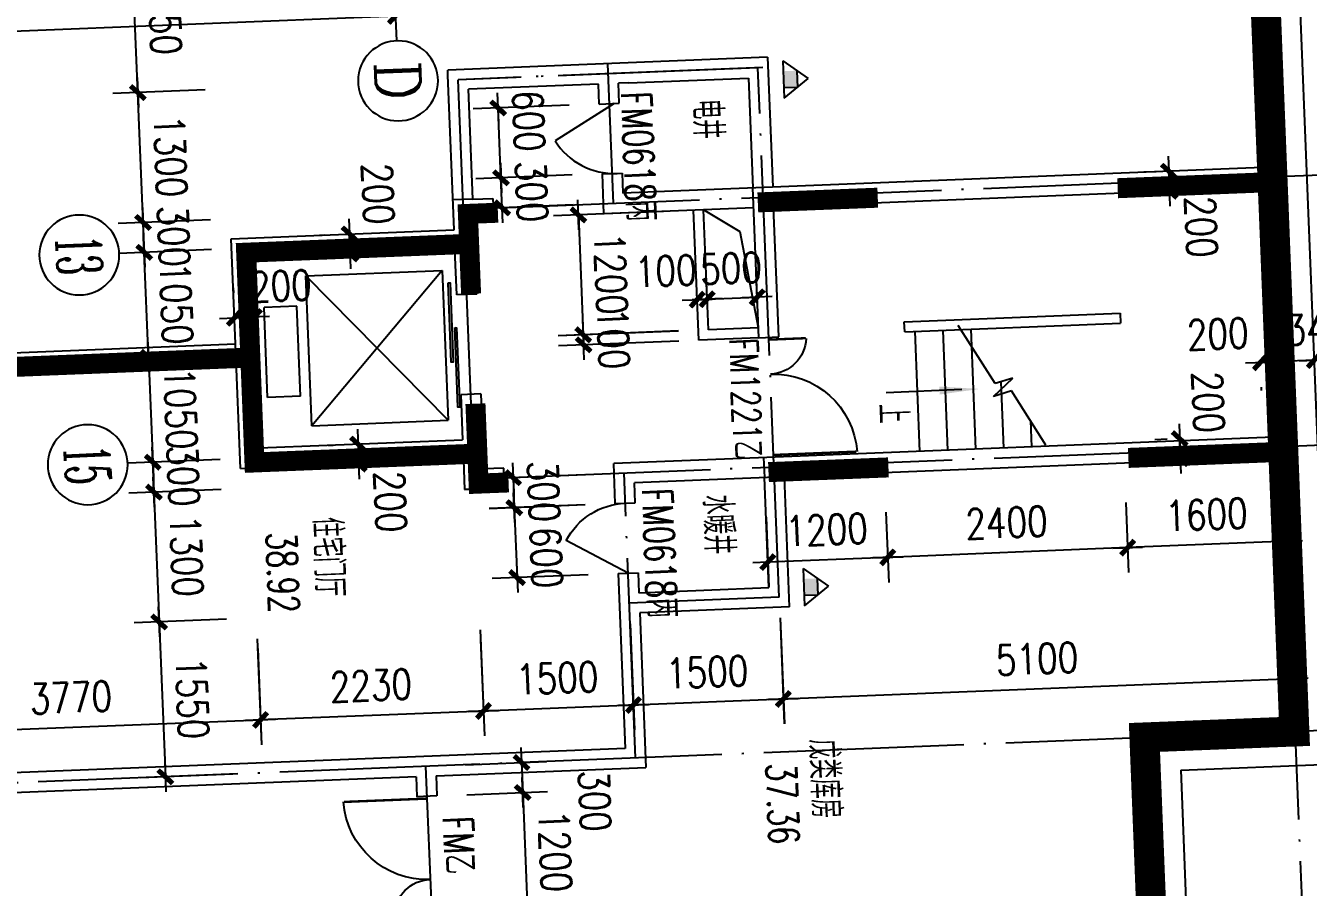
# Model space of a CAD drawing. Extents: x 634182 to 802382, y -1101880 to -864080.
# Drawn here: x 777434 to 790255, y -932589 to -923969 of the extents above; entities that cross this region are included whole.
import ezdxf
from ezdxf.enums import TextEntityAlignment as Align

# ---------------------------------------------------------------- set-up
doc = ezdxf.new("R2010")
doc.units = 0
doc.header["$LTSCALE"] = 1000
doc.header["$MEASUREMENT"] = 0
doc.linetypes.add('DOTE', pattern=[2.42, 2, -0.2, 0.02, -0.2])
doc.layers.get('0').update_dxf_attribs({"linetype": 'CONTINUOUS'})
doc.layers.get('DEFPOINTS').update_dxf_attribs({"linetype": 'CONTINUOUS'})
for name, color, linetype in [('AXIS', 3, 'CONTINUOUS'), ('AXIS_TEXT', 7, 'CONTINUOUS'), ('DIM', 3, 'CONTINUOUS'), ('DOTE', 1, 'DOTE'), ('PUB_DIM', 3, 'CONTINUOUS'), ('PUB_TEXT', 7, 'CONTINUOUS'), ('STAIR', 2, 'CONTINUOUS'), ('WALL', 191, 'CONTINUOUS'), ('WINDOW', 2, 'CONTINUOUS'), ('WINDOW_TEXT', 6, 'CONTINUOUS'), ('剪力墙', 131, 'CONTINUOUS')]:
    doc.layers.add(name, color=color, linetype=linetype)
doc.styles.add('COMPLEX', font='COMPLEX')
doc.styles.add('DIM_FONT', font='simplex.shx', dxfattribs={"width": 0.8})
doc.styles.add('SIMPLEX', font='SIMPLEX.SHX')
doc.styles.add('Z', font='romans', dxfattribs={"width": 0.8, "bigfont": 'z'})
doc.dimstyles.new('DIMN', dxfattribs={"dimtxt": 300, "dimasz": 1, "dimexe": 250, "dimexo": 300, "dimgap": 150, "dimtad": 1, "dimdec": 0, "dimzin": 0, "dimdsep": 46, "dimtxsty": 'DIM_FONT', "dimblk": '_DIMX', "dimblk1": '_DIMX', "dimblk2": '_DIMX', "dimcen": 2.5, "dimclrt": 7, "dimadec": 0, "dimazin": 0, "dimtfac": 1, "dimtdec": 0, "dimtix": 1, "dimtmove": 2, "dimatfit": 3, "dimldrblk": '_DIMX', "dimfxl": 0, "dimtolj": 1, "dimtzin": 0, "dimarcsym": 0})

# ---------------------------------------------------------------- blocks, each defined once
blk = doc.blocks.new('M_A17ORW')
at = {"const_width": 0.02}
for points in [[(-0.481, -0.001), (-0.481, -0.308)], [(0.481, 0.001), (0.481, -0.691)]]:
    blk.add_lwpolyline(points, dxfattribs=at)
for centre, radius, start, end in [((-0.501, -0.003), 0.307, 274.2492, 0.2101), ((0.505, 0.002), 0.699, 180.2762, 268.0603)]:
    blk.add_arc(centre, radius, start, end)
blk = doc.blocks.new('_DBLK')
blk.add_line((-0.5, 0), (0, -0.866))
blk.add_arc((-0.5, 0), 1, 300, 0)
at = {"layer": 'WINDOW_TEXT', "style": 'SIMPLEX', "flags": 9}
blk.add_attdef('A', text='', height=1, dxfattribs=at).set_placement((0, 1.5), align=Align.MIDDLE)
blk = doc.blocks.new('M_A14NPV')
for points in [[(0.18, 0.178), (0.177, 0.16), (-0.617, 0.16), (-0.617, 0.181)], [(0.632, 0.226), (0.629, 0.208), (-0.164, 0.208), (-0.164, 0.229)]]:
    blk.add_lwpolyline(points, close=True)
blk = doc.blocks.new('_ARROW')
blk.add_solid([(0, 0), (-1, 0.1), (-1, -0.1)])
blk = doc.blocks.new('_DIMX')
blk.add_line((-150, 0), (150, 0))
at = {"const_width": 50}
blk.add_lwpolyline([(-70, -70), (70, 70)], dxfattribs=at)
blk = doc.blocks.new('*D217')
at = {"color": 0, "linetype": 'ByBlock'}
for p, q in [((779335, -927260), (778412, -927297)), ((778661, -927286), (778661, -927285)), ((778661, -927287), (778704, -928336)), ((779377, -928309), (778454, -928346)), ((778704, -928337), (778704, -928338))]:
    blk.add_line(p, q, dxfattribs=at)
at = {"layer": 'DEFPOINTS', "color": 0, "linetype": 'ByBlock'}
for p in [(779634, -927248), (778704, -928336), (779676, -928297)]:
    blk.add_point(p, dxfattribs=at)
at = {"color": 0, "linetype": 'ByBlock'}
for p, rotation in [((778661, -927287), 272.3000000000001), ((778704, -928336), 92.3000000000001)]:
    blk.add_blockref('_DIMX', p, dxfattribs=dict(at, rotation=rotation))
at = {"color": 7, "linetype": 'ByBlock', "insert": (778982, -927799), "char_height": 300, "attachment_point": 5, "rotation": 272.3, "style": 'DIM_FONT'}
blk.add_mtext('\\A1;1050', dxfattribs=at)
blk = doc.blocks.new('*D219')
at = {"color": 0, "linetype": 'ByBlock'}
for p, q in [((779377, -928309), (778454, -928346)), ((778704, -928335), (778704, -928334)), ((778704, -928336), (778716, -928636)), ((779389, -928609), (778466, -928646)), ((778716, -928637), (778716, -928638))]:
    blk.add_line(p, q, dxfattribs=at)
at = {"layer": 'DEFPOINTS', "color": 0, "linetype": 'ByBlock'}
for p in [(779676, -928297), (778716, -928636), (779688, -928596)]:
    blk.add_point(p, dxfattribs=at)
at = {"color": 0, "linetype": 'ByBlock'}
for p, rotation in [((778704, -928336), 272.3000000000001), ((778716, -928636), 92.3000000000001)]:
    blk.add_blockref('_DIMX', p, dxfattribs=dict(at, rotation=rotation))
at = {"color": 7, "linetype": 'ByBlock', "insert": (779009, -928474), "char_height": 300, "attachment_point": 5, "rotation": 272.3, "style": 'DIM_FONT'}
blk.add_mtext('\\A1;300', dxfattribs=at)
blk = doc.blocks.new('*D220')
at = {"color": 0, "linetype": 'ByBlock'}
for p, q in [((779292, -926210), (778370, -926248)), ((778619, -926236), (778619, -926235)), ((778661, -927287), (778619, -926237)), ((779335, -927260), (778412, -927297)), ((778662, -927288), (778662, -927289))]:
    blk.add_line(p, q, dxfattribs=at)
at = {"layer": 'DEFPOINTS', "color": 0, "linetype": 'ByBlock'}
for p in [(779592, -926198), (778619, -926237), (779634, -927248)]:
    blk.add_point(p, dxfattribs=at)
at = {"color": 0, "linetype": 'ByBlock'}
for p, rotation in [((778619, -926237), 272.3000000000001), ((778661, -927287), 92.3000000000001)]:
    blk.add_blockref('_DIMX', p, dxfattribs=dict(at, rotation=rotation))
at = {"color": 7, "linetype": 'ByBlock', "insert": (778940, -926750), "char_height": 300, "attachment_point": 5, "rotation": 272.3, "style": 'DIM_FONT'}
blk.add_mtext('\\A1;1050', dxfattribs=at)
blk = doc.blocks.new('*D221')
at = {"color": 0, "linetype": 'ByBlock'}
for p, q in [((779280, -925911), (778358, -925948)), ((778607, -925937), (778607, -925936)), ((778619, -926237), (778607, -925938)), ((779292, -926210), (778370, -926248)), ((778619, -926238), (778619, -926239))]:
    blk.add_line(p, q, dxfattribs=at)
at = {"layer": 'DEFPOINTS', "color": 0, "linetype": 'ByBlock'}
for p in [(778607, -925938), (779580, -925899), (779592, -926198)]:
    blk.add_point(p, dxfattribs=at)
at = {"color": 0, "linetype": 'ByBlock'}
for p, rotation in [((778607, -925938), 272.3000000000001), ((778619, -926237), 92.3000000000001)]:
    blk.add_blockref('_DIMX', p, dxfattribs=dict(at, rotation=rotation))
at = {"color": 7, "linetype": 'ByBlock', "insert": (778913, -926076), "char_height": 300, "attachment_point": 5, "rotation": 272.3, "style": 'DIM_FONT'}
blk.add_mtext('\\A1;300', dxfattribs=at)
blk = doc.blocks.new('*D222')
at = {"color": 0, "linetype": 'ByBlock'}
for p, q in [((779228, -924612), (778305, -924649)), ((778607, -925937), (778555, -924640)), ((779280, -925911), (778358, -925948))]:
    blk.add_line(p, q, dxfattribs=at)
at = {"layer": 'DEFPOINTS', "color": 0, "linetype": 'ByBlock'}
for p in [(778555, -924639), (779528, -924600), (779580, -925899)]:
    blk.add_point(p, dxfattribs=at)
at = {"color": 0, "linetype": 'ByBlock'}
for p, rotation in [((778555, -924639), 92.3000000000001), ((778607, -925938), 272.3000000000001)]:
    blk.add_blockref('_DIMX', p, dxfattribs=dict(at, rotation=rotation))
at = {"color": 7, "linetype": 'ByBlock', "insert": (778881, -925276), "char_height": 300, "attachment_point": 5, "rotation": 272.3, "style": 'DIM_FONT'}
blk.add_mtext('\\A1;1300', dxfattribs=at)
blk = doc.blocks.new('*D223')
at = {"color": 0, "linetype": 'ByBlock'}
for p, q in [((779166, -923063), (778243, -923100)), ((778555, -924638), (778493, -923091)), ((779228, -924612), (778305, -924649))]:
    blk.add_line(p, q, dxfattribs=at)
at = {"layer": 'DEFPOINTS', "color": 0, "linetype": 'ByBlock'}
for p in [(778493, -923090), (779466, -923051), (779528, -924600)]:
    blk.add_point(p, dxfattribs=at)
at = {"color": 0, "linetype": 'ByBlock'}
for p, rotation in [((778493, -923090), 92.3000000000001), ((778555, -924639), 272.3000000000001)]:
    blk.add_blockref('_DIMX', p, dxfattribs=dict(at, rotation=rotation))
at = {"color": 7, "linetype": 'ByBlock', "insert": (778824, -923852), "char_height": 300, "attachment_point": 5, "rotation": 272.3, "style": 'DIM_FONT'}
blk.add_mtext('\\A1;1550', dxfattribs=at)
blk = doc.blocks.new('*D226')
at = {"color": 0, "linetype": 'ByBlock'}
for p, q in [((784975, -929893), (785017, -930954)), ((783480, -930053), (783519, -931015)), ((785006, -930705), (783510, -930765))]:
    blk.add_line(p, q, dxfattribs=at)
at = {"layer": 'DEFPOINTS', "color": 0, "linetype": 'ByBlock'}
for p in [(784963, -929593), (783468, -929753), (783509, -930765)]:
    blk.add_point(p, dxfattribs=at)
at = {"color": 0, "linetype": 'ByBlock'}
for p, rotation in [((783509, -930765), 182.3), ((785007, -930705), 2.30000000000004)]:
    blk.add_blockref('_DIMX', p, dxfattribs=dict(at, rotation=rotation))
at = {"color": 7, "linetype": 'ByBlock', "insert": (784246, -930435), "char_height": 300, "attachment_point": 5, "rotation": 2.3, "style": 'DIM_FONT'}
blk.add_mtext('\\A1;1500', dxfattribs=at)
blk = doc.blocks.new('*D227')
at = {"color": 0, "linetype": 'ByBlock'}
for p, q in [((783476, -929953), (783519, -931015)), ((781981, -930113), (782020, -931075)), ((783508, -930765), (782011, -930825))]:
    blk.add_line(p, q, dxfattribs=at)
at = {"layer": 'DEFPOINTS', "color": 0, "linetype": 'ByBlock'}
for p in [(783464, -929653), (781969, -929814), (782010, -930825)]:
    blk.add_point(p, dxfattribs=at)
at = {"color": 0, "linetype": 'ByBlock'}
for p, rotation in [((783509, -930765), 2.30000000000004), ((782010, -930825), 182.3)]:
    blk.add_blockref('_DIMX', p, dxfattribs=dict(at, rotation=rotation))
at = {"color": 7, "linetype": 'ByBlock', "insert": (782747, -930495), "char_height": 300, "attachment_point": 5, "rotation": 2.3, "style": 'DIM_FONT'}
blk.add_mtext('\\A1;1500', dxfattribs=at)
blk = doc.blocks.new('*D228')
at = {"color": 0, "linetype": 'ByBlock'}
for p, q in [((781977, -930013), (782020, -931075)), ((779753, -930199), (779792, -931164)), ((782009, -930825), (779783, -930914))]:
    blk.add_line(p, q, dxfattribs=at)
at = {"layer": 'DEFPOINTS', "color": 0, "linetype": 'ByBlock'}
for p in [(781965, -929714), (779741, -929899), (779782, -930914)]:
    blk.add_point(p, dxfattribs=at)
at = {"color": 0, "linetype": 'ByBlock'}
for p, rotation in [((779782, -930914), 182.3), ((782010, -930825), 2.30000000000004)]:
    blk.add_blockref('_DIMX', p, dxfattribs=dict(at, rotation=rotation))
at = {"color": 7, "linetype": 'ByBlock', "insert": (780884, -930570), "char_height": 300, "attachment_point": 5, "rotation": 2.3, "style": 'DIM_FONT'}
blk.add_mtext('\\A1;2230', dxfattribs=at)
blk = doc.blocks.new('*D230')
at = {"color": 0, "linetype": 'ByBlock'}
for p, q in [((779749, -930103), (779792, -931164)), ((776024, -931296), (776005, -930816)), ((779781, -930915), (776016, -931066))]:
    blk.add_line(p, q, dxfattribs=at)
at = {"layer": 'DEFPOINTS', "color": 0, "linetype": 'ByBlock'}
for p in [(779737, -929803), (776015, -931066), (776036, -931595)]:
    blk.add_point(p, dxfattribs=at)
at = {"color": 0, "linetype": 'ByBlock'}
for p, rotation in [((779782, -930914), 2.30000000000004), ((776015, -931066), 182.3)]:
    blk.add_blockref('_DIMX', p, dxfattribs=dict(at, rotation=rotation))
at = {"color": 7, "linetype": 'ByBlock', "insert": (777886, -930690), "char_height": 300, "attachment_point": 5, "rotation": 2.3, "style": 'DIM_FONT'}
blk.add_mtext('\\A1;3770', dxfattribs=at)
blk = doc.blocks.new('_AXISO')
blk.add_circle((0, 0), 0.5)
at = {"layer": 'AXIS_TEXT', "style": 'COMPLEX', "width": 1.041667}
blk.add_attdef('A', text='', height=0.56, dxfattribs=at).set_placement((-0.25, -0.28), (0.25, -0.28), align=Align.FIT)
blk = doc.blocks.new('*D314')
at = {"color": 0, "linetype": 'ByBlock'}
for p, q in [((782895, -925463), (781935, -925502)), ((782185, -925491), (782185, -925490)), ((782197, -925792), (782185, -925492)), ((782907, -925763), (781947, -925802)), ((782197, -925793), (782197, -925794))]:
    blk.add_line(p, q, dxfattribs=at)
at = {"layer": 'DEFPOINTS', "color": 0, "linetype": 'ByBlock'}
for p in [(782185, -925492), (783195, -925451), (783207, -925751)]:
    blk.add_point(p, dxfattribs=at)
at = {"color": 0, "linetype": 'ByBlock'}
for p, rotation in [((782185, -925492), 272.3000000000001), ((782197, -925792), 92.3000000000001)]:
    blk.add_blockref('_DIMX', p, dxfattribs=dict(at, rotation=rotation))
at = {"color": 7, "linetype": 'ByBlock', "insert": (782491, -925630), "char_height": 300, "attachment_point": 5, "rotation": 272.3, "style": 'DIM_FONT'}
blk.add_mtext('\\A1;300', dxfattribs=at)
blk = doc.blocks.new('*D315')
at = {"color": 0, "linetype": 'ByBlock'}
for p, q in [((782867, -924764), (781907, -924803)), ((782185, -925491), (782157, -924794)), ((782895, -925463), (781935, -925502))]:
    blk.add_line(p, q, dxfattribs=at)
at = {"layer": 'DEFPOINTS', "color": 0, "linetype": 'ByBlock'}
for p in [(782157, -924793), (783167, -924752), (783195, -925451)]:
    blk.add_point(p, dxfattribs=at)
at = {"color": 0, "linetype": 'ByBlock'}
for p, rotation in [((782157, -924793), 92.3000000000001), ((782185, -925492), 272.3000000000001)]:
    blk.add_blockref('_DIMX', p, dxfattribs=dict(at, rotation=rotation))
at = {"color": 7, "linetype": 'ByBlock', "insert": (782462, -924922), "char_height": 300, "attachment_point": 5, "rotation": 272.3, "style": 'DIM_FONT'}
blk.add_mtext('\\A1;600', dxfattribs=at)
blk = doc.blocks.new('*D316')
at = {"color": 0, "linetype": 'ByBlock'}
for p, q in [((783016, -928463), (782056, -928501)), ((782305, -928490), (782305, -928489)), ((782306, -928491), (782318, -928791)), ((783028, -928763), (782068, -928801)), ((782318, -928792), (782318, -928793))]:
    blk.add_line(p, q, dxfattribs=at)
at = {"layer": 'DEFPOINTS', "color": 0, "linetype": 'ByBlock'}
for p in [(783316, -928451), (783328, -928751), (782318, -928791)]:
    blk.add_point(p, dxfattribs=at)
at = {"color": 0, "linetype": 'ByBlock'}
for p, rotation in [((782306, -928491), 272.3000000000001), ((782318, -928791), 92.3000000000001)]:
    blk.add_blockref('_DIMX', p, dxfattribs=dict(at, rotation=rotation))
at = {"color": 7, "linetype": 'ByBlock', "insert": (782611, -928629), "char_height": 300, "attachment_point": 5, "rotation": 272.3, "style": 'DIM_FONT'}
blk.add_mtext('\\A1;300', dxfattribs=at)
blk = doc.blocks.new('*D318')
at = {"color": 0, "linetype": 'ByBlock'}
for p, q in [((784247, -926712), (784236, -926456)), ((784750, -926792), (784736, -926436)), ((784245, -926706), (784244, -926706)), ((784246, -926706), (784746, -926686)), ((784747, -926686), (784748, -926686))]:
    blk.add_line(p, q, dxfattribs=at)
at = {"layer": 'DEFPOINTS', "color": 0, "linetype": 'ByBlock'}
for p in [(784746, -926686), (784259, -927012), (784762, -927092)]:
    blk.add_point(p, dxfattribs=at)
at = {"color": 0, "linetype": 'ByBlock'}
for p, rotation in [((784746, -926686), 182.3), ((784246, -926706), 2.30000000000004)]:
    blk.add_blockref('_DIMX', p, dxfattribs=dict(at, rotation=rotation))
at = {"color": 7, "linetype": 'ByBlock', "insert": (784484, -926396), "char_height": 300, "attachment_point": 5, "rotation": 2.3, "style": 'DIM_FONT'}
blk.add_mtext('\\A1;500', dxfattribs=at)
blk = doc.blocks.new('*D319')
at = {"color": 0, "linetype": 'ByBlock'}
for p, q in [((784147, -926716), (784136, -926460)), ((784247, -926712), (784236, -926456)), ((784145, -926710), (784144, -926710)), ((784246, -926706), (784146, -926710)), ((784246, -926706), (784146, -926710)), ((784247, -926706), (784248, -926706))]:
    blk.add_line(p, q, dxfattribs=at)
at = {"layer": 'DEFPOINTS', "color": 0, "linetype": 'ByBlock'}
for p in [(784146, -926710), (784159, -927016), (784259, -927012)]:
    blk.add_point(p, dxfattribs=at)
at = {"color": 0, "linetype": 'ByBlock'}
for p, rotation in [((784146, -926710), 2.30000000000001), ((784246, -926706), 182.3)]:
    blk.add_blockref('_DIMX', p, dxfattribs=dict(at, rotation=rotation))
at = {"color": 7, "linetype": 'ByBlock', "insert": (783831, -926423), "char_height": 300, "attachment_point": 5, "rotation": 2.3, "style": 'DIM_FONT'}
blk.add_mtext('\\A1;100', dxfattribs=at)
blk = doc.blocks.new('*D321')
at = {"color": 0, "linetype": 'ByBlock'}
for p, q in [((783959, -927024), (782757, -927072)), ((783007, -927061), (783007, -927060)), ((783007, -927062), (783011, -927162)), ((783963, -927124), (782761, -927172)), ((783011, -927163), (783011, -927164))]:
    blk.add_line(p, q, dxfattribs=at)
at = {"layer": 'DEFPOINTS', "color": 0, "linetype": 'ByBlock'}
for p in [(784259, -927012), (784263, -927112), (783011, -927162)]:
    blk.add_point(p, dxfattribs=at)
at = {"color": 0, "linetype": 'ByBlock'}
for p, rotation in [((783007, -927062), 272.3000000000001), ((783011, -927162), 92.3000000000001)]:
    blk.add_blockref('_DIMX', p, dxfattribs=dict(at, rotation=rotation))
at = {"color": 7, "linetype": 'ByBlock', "insert": (783308, -927100), "char_height": 300, "attachment_point": 5, "rotation": 272.3, "style": 'DIM_FONT'}
blk.add_mtext('\\A1;100', dxfattribs=at)
blk = doc.blocks.new('*D370')
at = {"color": 0, "linetype": 'ByBlock'}
for p, q in [((788431, -928740), (788459, -929441)), ((790030, -928676), (790058, -929377)), ((790047, -929127), (788450, -929191))]:
    blk.add_line(p, q, dxfattribs=at)
at = {"layer": 'DEFPOINTS', "color": 0, "linetype": 'ByBlock'}
for p in [(790018, -928376), (788419, -928440), (788449, -929191)]:
    blk.add_point(p, dxfattribs=at)
at = {"color": 0, "linetype": 'ByBlock'}
for p, rotation in [((790048, -929127), 2.29999999999996), ((788449, -929191), 182.3)]:
    blk.add_blockref('_DIMX', p, dxfattribs=dict(at, rotation=rotation))
at = {"color": 7, "linetype": 'ByBlock', "insert": (789237, -928860), "char_height": 300, "attachment_point": 5, "rotation": 2.3, "style": 'DIM_FONT'}
blk.add_mtext('\\A1;1600', dxfattribs=at)
blk = doc.blocks.new('*D371')
at = {"color": 0, "linetype": 'ByBlock'}
for p, q in [((788431, -928740), (788459, -929441)), ((786033, -928836), (786061, -929538)), ((788448, -929191), (786052, -929288))]:
    blk.add_line(p, q, dxfattribs=at)
at = {"layer": 'DEFPOINTS', "color": 0, "linetype": 'ByBlock'}
for p in [(788419, -928440), (786021, -928537), (786051, -929288)]:
    blk.add_point(p, dxfattribs=at)
at = {"color": 0, "linetype": 'ByBlock'}
for p, rotation in [((788449, -929191), 2.29999999999996), ((786051, -929288), 182.3)]:
    blk.add_blockref('_DIMX', p, dxfattribs=dict(at, rotation=rotation))
at = {"color": 7, "linetype": 'ByBlock', "insert": (787238, -928940), "char_height": 300, "attachment_point": 5, "rotation": 2.3, "style": 'DIM_FONT'}
blk.add_mtext('\\A1;2400', dxfattribs=at)
blk = doc.blocks.new('*D372')
at = {"color": 0, "linetype": 'ByBlock'}
for p, q in [((784834, -928885), (784862, -929586)), ((786033, -928836), (786061, -929538)), ((786050, -929288), (784853, -929336))]:
    blk.add_line(p, q, dxfattribs=at)
at = {"layer": 'DEFPOINTS', "color": 0, "linetype": 'ByBlock'}
for p in [(784822, -928585), (786021, -928537), (784852, -929336)]:
    blk.add_point(p, dxfattribs=at)
at = {"color": 0, "linetype": 'ByBlock'}
for p, rotation in [((784852, -929336), 182.3), ((786051, -929288), 2.29999999999996)]:
    blk.add_blockref('_DIMX', p, dxfattribs=dict(at, rotation=rotation))
at = {"color": 7, "linetype": 'ByBlock', "insert": (785440, -929012), "char_height": 300, "attachment_point": 5, "rotation": 2.3, "style": 'DIM_FONT'}
blk.add_mtext('\\A1;1200', dxfattribs=at)
blk = doc.blocks.new('*D379')
at = {"color": 0, "linetype": 'ByBlock'}
for p, q in [((789775, -927337), (789774, -927337)), ((789976, -927329), (789776, -927337)), ((789976, -927329), (789776, -927337)), ((789977, -927329), (789978, -927329)), ((789787, -927619), (789786, -927587)), ((789987, -927611), (789986, -927579))]:
    blk.add_line(p, q, dxfattribs=at)
at = {"layer": 'DEFPOINTS', "color": 0, "linetype": 'ByBlock'}
for p in [(789775, -927319), (789776, -927337), (789975, -927311)]:
    blk.add_point(p, dxfattribs=at)
at = {"color": 0, "linetype": 'ByBlock'}
for p, rotation in [((789776, -927337), 2.30000000000001), ((789976, -927329), 182.3)]:
    blk.add_blockref('_DIMX', p, dxfattribs=dict(at, rotation=rotation))
at = {"color": 7, "linetype": 'ByBlock', "insert": (789349, -927054), "char_height": 300, "attachment_point": 5, "rotation": 2.3, "style": 'DIM_FONT'}
blk.add_mtext('\\A1;200', dxfattribs=at)
blk = doc.blocks.new('*D380')
at = {"color": 0, "linetype": 'ByBlock'}
for p, q in [((790314, -927315), (789977, -927329)), ((789987, -927611), (789986, -927579)), ((790327, -927597), (790325, -927565))]:
    blk.add_line(p, q, dxfattribs=at)
at = {"layer": 'DEFPOINTS', "color": 0, "linetype": 'ByBlock'}
for p in [(789975, -927311), (789976, -927329), (790315, -927297)]:
    blk.add_point(p, dxfattribs=at)
at = {"color": 0, "linetype": 'ByBlock'}
for p, rotation in [((789976, -927329), 182.3), ((790315, -927315), 2.30000000000004)]:
    blk.add_blockref('_DIMX', p, dxfattribs=dict(at, rotation=rotation))
at = {"color": 7, "linetype": 'ByBlock', "insert": (790335, -927006), "char_height": 300, "attachment_point": 5, "rotation": 2.3, "style": 'DIM_FONT'}
blk.add_mtext('\\A1;340', dxfattribs=at)
blk = doc.blocks.new('*D411')
at = {"color": 0, "linetype": 'ByBlock'}
for p, q in [((780372, -926065), (780422, -926063)), ((780671, -926052), (780671, -926051)), ((780679, -926253), (780671, -926053)), ((780679, -926253), (780671, -926053)), ((780380, -926265), (780430, -926263)), ((780680, -926254), (780680, -926255))]:
    blk.add_line(p, q, dxfattribs=at)
at = {"layer": 'DEFPOINTS', "color": 0, "linetype": 'ByBlock'}
for p in [(780671, -926053), (780671, -926053), (780679, -926253)]:
    blk.add_point(p, dxfattribs=at)
at = {"color": 0, "linetype": 'ByBlock'}
for p, rotation in [((780671, -926053), 272.3000000000001), ((780679, -926253), 92.3000000000001)]:
    blk.add_blockref('_DIMX', p, dxfattribs=dict(at, rotation=rotation))
at = {"color": 7, "linetype": 'ByBlock', "insert": (780956, -925652), "char_height": 300, "attachment_point": 5, "rotation": 272.3, "style": 'DIM_FONT'}
blk.add_mtext('\\A1;200', dxfattribs=at)
blk = doc.blocks.new('*D412')
at = {"color": 0, "linetype": 'ByBlock'}
for p, q in [((780456, -928167), (780506, -928165)), ((780756, -928154), (780756, -928153)), ((780756, -928155), (780764, -928355)), ((780756, -928155), (780764, -928355)), ((780464, -928367), (780514, -928365)), ((780764, -928356), (780764, -928357))]:
    blk.add_line(p, q, dxfattribs=at)
at = {"layer": 'DEFPOINTS', "color": 0, "linetype": 'ByBlock'}
for p in [(780756, -928155), (780764, -928355), (780764, -928355)]:
    blk.add_point(p, dxfattribs=at)
at = {"color": 0, "linetype": 'ByBlock'}
for p, rotation in [((780756, -928155), 272.3000000000001), ((780764, -928355), 92.3000000000001)]:
    blk.add_blockref('_DIMX', p, dxfattribs=dict(at, rotation=rotation))
at = {"color": 7, "linetype": 'ByBlock', "insert": (781079, -928732), "char_height": 300, "attachment_point": 5, "rotation": 272.3, "style": 'DIM_FONT'}
blk.add_mtext('\\A1;200', dxfattribs=at)
blk = doc.blocks.new('*D413')
at = {"color": 0, "linetype": 'ByBlock'}
for p, q in [((779508, -926592), (779510, -926642)), ((779708, -926584), (779710, -926634)), ((779519, -926892), (779518, -926892)), ((779520, -926892), (779720, -926884)), ((779520, -926892), (779720, -926884)), ((779721, -926884), (779722, -926884))]:
    blk.add_line(p, q, dxfattribs=at)
at = {"layer": 'DEFPOINTS', "color": 0, "linetype": 'ByBlock'}
for p in [(779520, -926892), (779720, -926884), (779720, -926884)]:
    blk.add_point(p, dxfattribs=at)
at = {"color": 0, "linetype": 'ByBlock'}
for p, rotation in [((779520, -926892), 2.30000000000004), ((779720, -926884), 182.3)]:
    blk.add_blockref('_DIMX', p, dxfattribs=dict(at, rotation=rotation))
at = {"color": 7, "linetype": 'ByBlock', "insert": (779984, -926573), "char_height": 300, "attachment_point": 5, "rotation": 2.3, "style": 'DIM_FONT'}
blk.add_mtext('\\A1;200', dxfattribs=at)
blk = doc.blocks.new('*D442')
at = {"color": 0, "linetype": 'ByBlock'}
for p, q in [((788735, -925431), (788611, -925436)), ((788861, -925425), (788861, -925424)), ((788869, -925626), (788861, -925426)), ((788869, -925626), (788861, -925426)), ((788743, -925631), (788619, -925636)), ((788869, -925627), (788869, -925628))]:
    blk.add_line(p, q, dxfattribs=at)
at = {"layer": 'DEFPOINTS', "color": 0, "linetype": 'ByBlock'}
for p in [(788861, -925426), (789035, -925419), (789043, -925619)]:
    blk.add_point(p, dxfattribs=at)
at = {"color": 0, "linetype": 'ByBlock'}
for p, rotation in [((788861, -925426), 272.3000000000001), ((788869, -925626), 92.3000000000001)]:
    blk.add_blockref('_DIMX', p, dxfattribs=dict(at, rotation=rotation))
at = {"color": 7, "linetype": 'ByBlock', "insert": (789184, -925983), "char_height": 300, "attachment_point": 5, "rotation": 272.3, "style": 'DIM_FONT'}
blk.add_mtext('\\A1;200', dxfattribs=at)
blk = doc.blocks.new('*D443')
at = {"color": 0, "linetype": 'ByBlock'}
for p, q in [((788843, -928106), (788719, -928111)), ((788969, -928100), (788968, -928099)), ((788977, -928301), (788969, -928101)), ((788977, -928301), (788969, -928101)), ((788851, -928306), (788727, -928311)), ((788977, -928302), (788977, -928303))]:
    blk.add_line(p, q, dxfattribs=at)
at = {"layer": 'DEFPOINTS', "color": 0, "linetype": 'ByBlock'}
for p in [(788969, -928101), (789142, -928094), (789150, -928294)]:
    blk.add_point(p, dxfattribs=at)
at = {"color": 0, "linetype": 'ByBlock'}
for p, rotation in [((788969, -928101), 272.3000000000001), ((788977, -928301), 92.3000000000001)]:
    blk.add_blockref('_DIMX', p, dxfattribs=dict(at, rotation=rotation))
at = {"color": 7, "linetype": 'ByBlock', "insert": (789254, -927737), "char_height": 300, "attachment_point": 5, "rotation": 272.3, "style": 'DIM_FONT'}
blk.add_mtext('\\A1;200', dxfattribs=at)
blk = doc.blocks.new('A$C369A06F2')
at = {"layer": 'PUB_DIM'}
for p, q in [((0, 0), (186, 248)), ((103, 138), (270, 138)), ((373, 0), (186, 248)), ((270, 138), (270, 0)), ((0, 0), (373, 0))]:
    blk.add_line(p, q, dxfattribs=at)
blk.add_solid([(103, 138), (270, 138), (103, 0), (270, 0)], dxfattribs=at)
blk = doc.blocks.new('A$C11027EB3')
at = {"layer": 'WALL'}
blk.add_blockref('A$C369A06F2', (0, 0, 569), dxfattribs=at)
blk = doc.blocks.new('*D1585')
at = {"color": 0, "linetype": 'ByBlock'}
for p, q in [((781831, -931363), (782639, -931330)), ((782390, -931339), (782390, -931338)), ((782390, -931340), (782402, -931640)), ((782390, -931340), (782402, -931640)), ((781843, -931662), (782651, -931630)), ((782402, -931641), (782402, -931642))]:
    blk.add_line(p, q, dxfattribs=at)
at = {"layer": 'DEFPOINTS', "color": 0, "linetype": 'ByBlock'}
for p in [(781531, -931375), (781544, -931674), (782402, -931640)]:
    blk.add_point(p, dxfattribs=at)
at = {"color": 0, "linetype": 'ByBlock'}
for p, rotation in [((782390, -931340), 272.3000000000372), ((782402, -931640), 92.30000000003714)]:
    blk.add_blockref('_DIMX', p, dxfattribs=dict(at, rotation=rotation))
at = {"color": 7, "linetype": 'ByBlock', "insert": (783122, -931725), "char_height": 300, "attachment_point": 5, "rotation": 272.3, "style": 'DIM_FONT'}
blk.add_mtext('\\A1;300', dxfattribs=at)

msp = doc.modelspace()

# ---------------------------------------------------------------- linework, layer by layer
at = {"layer": 'DOTE', "linetype": 'DOTE'}
for p, q in [((790256.981, -934326.95), (789655.004, -919339.049)), ((784803.712, -924387.797), (781756.169, -924510.199)), ((784753.752, -924389.804), (781756.169, -924510.199)), ((783250.947, -924350.082), (783307.132, -925748.954)), ((784966.45, -929685.534), (784753.752, -924389.804)), ((781916.696, -928506.977), (781756.169, -924510.199)), ((793841.379, -925325.855), (781808.34, -925809.152)), ((781820.379, -926108.91), (779592.176, -926198.404)), ((779592.176, -926198.404), (779676.453, -928296.712)), ((779634.314, -927247.558), (774368.56, -927459.054)), ((793949.735, -928023.68), (781916.696, -928506.977)), ((781904.656, -928207.218), (779676.453, -928296.712)), ((783529.862, -931294.449), (783415.487, -928446.779)), ((784966.45, -929685.534), (783467.659, -929745.732)), ((794064.109, -930871.355), (774537.112, -931655.63)), ((788758.189, -934387.149), (788625.755, -931089.817))]:
    msp.add_line(p, q, dxfattribs=at)
at = {"layer": 'DOTE'}
msp.add_line((781431.542, -931378.725), (781563.976, -934676.042), dxfattribs=at)
at = {"layer": 'PUB_DIM'}
msp.add_lwpolyline([(786790.967, -927610.641), (786033.429, -927641.067)], dxfattribs=at)
at = {"layer": 'STAIR'}
for p, q in [((787123.35, -927550.289), (786754.866, -926967.404)), ((787109.165, -927677.563), (787302.215, -927496.369)), ((787302.215, -927496.369), (787123.35, -927550.289)), ((787288.029, -927623.643), (787109.165, -927677.563)), ((787631, -928166.168), (787288.029, -927623.643))]:
    msp.add_line(p, q, dxfattribs=at)
at = {"layer": 'WALL'}
for p, q in [((790477.917, -931355.702), (790113.52, -922282.994)), ((789797.882, -925388.178), (789691.532, -922740.303)), ((784849.658, -924285.871), (781652.236, -924414.293)), ((784849.658, -924285.871), (784901.829, -925584.824)), ((781654.243, -924464.254), (781652.236, -924414.293)), ((781716.447, -926013.004), (781654.243, -924464.254)), ((783458.812, -924541.895), (783358.893, -924545.908)), ((783366.919, -924745.747), (783358.893, -924545.908)), ((783458.812, -924541.895), (784657.846, -924493.736)), ((783458.812, -924541.895), (783458.812, -924541.895)), ((783458.812, -924541.895), (783458.812, -924541.895)), ((783558.732, -924537.881), (783558.732, -924537.881)), ((784657.846, -924493.736), (784701.991, -925592.85)), ((783159.054, -924553.934), (781860.101, -924606.105)), ((781904.246, -925705.219), (781860.101, -924606.105)), ((783167.08, -924753.773), (783159.054, -924553.934)), ((783167.08, -924753.773), (783366.919, -924745.747)), ((789771.816, -924739.201), (789971.655, -924731.175)), ((790031.833, -926229.463), (789971.655, -924731.175)), ((783195.173, -925453.209), (783395.011, -925445.183)), ((783395.011, -925445.183), (783403.038, -925645.022)), ((789797.882, -925388.178), (783403.038, -925645.022)), ((783195.173, -925453.209), (783211.225, -925852.887)), ((781904.246, -925705.219), (781704.407, -925713.246)), ((781904.246, -925705.219), (782104.085, -925697.193)), ((781904.246, -925705.219), (781904.246, -925705.219)), ((782104.085, -925697.193), (782112.111, -925897.032)), ((784762.188, -927091.642), (784701.991, -925592.85)), ((789805.908, -925588.017), (784909.856, -925784.663)), ((789906.238, -928086.003), (789805.908, -925588.017)), ((784710.017, -925792.689), (783211.225, -925852.887)), ((784162.672, -927115.721), (784110.5, -925816.768)), ((784258.578, -927011.788), (784210.42, -925812.755)), ((784962.027, -927083.616), (784909.856, -925784.663)), ((782112.111, -925897.032), (781912.273, -925905.058)), ((781942.371, -926654.454), (781912.273, -925905.058)), ((779488.243, -926102.498), (781716.447, -926013.004)), ((779530.382, -927151.652), (779488.243, -926102.498)), ((779696.109, -926294.31), (781724.473, -926212.843)), ((781742.533, -926662.48), (781724.473, -926212.843)), ((779772.359, -928192.78), (779696.109, -926294.31)), ((789831.994, -926237.489), (790031.833, -926229.463)), ((781942.371, -926654.454), (781742.533, -926662.48)), ((786216.459, -926933.152), (788374.719, -926846.467)), ((788374.719, -926846.467), (788378.732, -926946.386)), ((786220.472, -927033.071), (786216.459, -926933.152)), ((786220.472, -927033.071), (788378.732, -926946.386)), ((784762.188, -927091.642), (784162.672, -927115.721)), ((784758.175, -926991.722), (784258.578, -927011.788)), ((784762.188, -927091.642), (784962.027, -927083.616)), ((775463.661, -927314.99), (779530.382, -927151.652)), ((779580.546, -928400.645), (779530.382, -927151.652)), ((775421.727, -927516.835), (779538.408, -927351.491)), ((789880.152, -927436.523), (790079.991, -927428.496)), ((790079.991, -927428.496), (790140.187, -928927.252)), ((781982.503, -927653.648), (781782.664, -927661.675)), ((781782.664, -927661.675), (781800.724, -928111.312)), ((781982.503, -927653.648), (782012.602, -928403.044)), ((779772.359, -928192.78), (781800.724, -928111.312)), ((789906.238, -928086.003), (784760.387, -928292.682)), ((779580.546, -928400.645), (781808.75, -928311.151)), ((781808.75, -928311.151), (781820.79, -928610.909)), ((782212.441, -928395.018), (782012.602, -928403.044)), ((782220.467, -928594.857), (782212.441, -928395.018)), ((784760.387, -928292.682), (783311.555, -928350.873)), ((783327.607, -928750.551), (783311.555, -928350.873)), ((789914.264, -928285.842), (783519.42, -928542.685)), ((784810.346, -928290.675), (784818.373, -928490.514)), ((789914.264, -928285.842), (790020.613, -930933.709)), ((784862.518, -929589.628), (784818.373, -928490.514)), ((785070.383, -929781.44), (785018.212, -928482.488)), ((781820.79, -928610.909), (782220.467, -928594.857)), ((782020.628, -928602.883), (781820.79, -928610.909)), ((783527.446, -928742.524), (783519.42, -928542.685)), ((783327.607, -928750.551), (783527.446, -928742.524)), ((789940.348, -928935.279), (790140.187, -928927.252)), ((783355.7, -929449.987), (783555.539, -929441.96)), ((783355.7, -929449.987), (783425.929, -931198.534)), ((783555.539, -929441.96), (783563.565, -929641.799)), ((783563.565, -929641.799), (784862.518, -929589.628)), ((785070.383, -929781.44), (783571.591, -929841.638)), ((783571.591, -929841.638), (783633.794, -931390.347)), ((790000.549, -930434.153), (790200.388, -930426.127)), ((790200.388, -930426.127), (790228.479, -931125.527)), ((790020.613, -930933.709), (788521.822, -930993.907)), ((788521.822, -930993.907), (788654.257, -934291.243)), ((783425.929, -931198.534), (776131.798, -931491.497)), ((790228.479, -931125.527), (788729.687, -931185.723)), ((788729.687, -931185.723), (788755.773, -931835.191)), ((781535.474, -931474.624), (783633.794, -931390.347)), ((781535.474, -931474.624), (781543.501, -931674.463)), ((788979.126, -931415.898), (790477.917, -931355.702)), ((788979.126, -931415.898), (789101.927, -934473.381)), ((781335.636, -931482.65), (776139.825, -931691.336)), ((781335.636, -931482.65), (781343.662, -931682.489)), ((788755.773, -931835.191), (788555.934, -931843.217))]:
    msp.add_line(p, q, dxfattribs=at)
at = {"layer": 'WALL', "ltscale": 1500}
msp.add_line((781543.501, -931674.463), (781343.662, -931682.489), dxfattribs=at)
at = {"layer": 'WINDOW'}
for p, q in [((784574.827, -926032.93), (784209.744, -925812.782)), ((784758.175, -926991.722), (784574.827, -926032.93)), ((780233.708, -926472.879), (781597.189, -926418.116)), ((780293.906, -927971.671), (780233.708, -926472.879)), ((780233.708, -926472.879), (781657.386, -927916.908)), ((781597.189, -926418.116), (780293.906, -927971.671)), ((781597.189, -926418.116), (781657.386, -927916.908)), ((780145.828, -926776.651), (779816.094, -926789.894)), ((779852.213, -927689.169), (779816.094, -926789.894)), ((780181.947, -927675.926), (780145.828, -926776.651)), ((786320.392, -927029.058), (786368.55, -928228.091)), ((786600.166, -927017.821), (786648.325, -928216.854)), ((786879.941, -927006.584), (786928.099, -928205.617)), ((787181.302, -927532.819), (787207.873, -928194.381)), ((780181.947, -927675.926), (779852.213, -927689.169)), ((780293.906, -927971.671), (781657.386, -927916.908)), ((787477.194, -927922.872), (787487.648, -928183.144))]:
    msp.add_line(p, q, dxfattribs=at)
at = {"layer": '剪力墙'}
for points, const_width in [([(781115.741, -905916.106), (780999.131, -902968.412), (788992.873, -902652.182), (789522.558, -916041.712), (788023.74, -916101.093), (788288.579, -922795.765), (789787.407, -922736.472), (790115.496, -931029.988), (788616.677, -931089.361), (789059.397, -942280.57), (790558.212, -942221.233), (790874.442, -950214.979), (789375.615, -950274.273), (789778.449, -960367.095)], 300), ([(789748.208, -925540.288), (788349.299, -925595.553)], 200), ([(785951.175, -925690.423), (784752.112, -925737.857)], 200), ([(782154.15, -925840.632), (781854.387, -925852.565), (781886.008, -926651.865)], 200), ([(781849.332, -928254.567), (779720.999, -928338.838), (779637.989, -926240.48), (781766.319, -926156.283)], 200), ([(779579.564, -927293.537), (774413.613, -927497.978)], 200), ([(782260.881, -928538.596), (781961.115, -928550.455), (781929.484, -927751.006)], 200), ([(789854.935, -928238.178), (788456.026, -928293.443)], 200), ([(786057.905, -928388.387), (784858.84, -928435.747)], 200)]:
    msp.add_lwpolyline(points, dxfattribs=dict(at, const_width=const_width))

# ---------------------------------------------------------------- block references
at = {"layer": 'AXIS'}
ref = msp.add_blockref('_AXISO', (781156.142, -924521.528), dxfattribs=dict(at, xscale=-800, yscale=800, zscale=800, rotation=92.3))
ref.add_attrib('A', 'D', dxfattribs={"layer": 'AXIS_TEXT', "height": 448, "rotation": 272.3, "style": 'COMPLEX', "width": 1.102941}).set_placement((780924.296, -924330.678), (780940.349, -924730.356), align=Align.FIT)
ref = msp.add_blockref('_AXISO', (777969.869, -926263.56), dxfattribs=dict(at, xscale=-800, yscale=800, zscale=800, rotation=272.3000000000001))
ref.add_attrib('A', '13', dxfattribs={"layer": 'AXIS_TEXT', "height": 448, "rotation": 272.3, "style": 'COMPLEX', "width": 0.646552}).set_placement((777738.024, -926072.71), (777754.076, -926472.388), align=Align.FIT)
ref = msp.add_blockref('_AXISO', (778054.147, -928361.878), dxfattribs=dict(at, xscale=-800, yscale=800, zscale=800, rotation=272.3000000000001))
ref.add_attrib('A', '15', dxfattribs={"layer": 'AXIS_TEXT', "height": 448, "rotation": 272.3, "style": 'COMPLEX', "width": 0.646552}).set_placement((777822.301, -928171.028), (777838.353, -928570.706), align=Align.FIT)
at = {"layer": 'DIM', "rotation": 272.3000000000001}
for p in [(785000.843, -924322.63, -569.283), (785204.806, -929400.867, -569.283)]:
    msp.add_blockref('A$C11027EB3', p, dxfattribs=at)
at = {"layer": 'PUB_DIM', "xscale": 400, "yscale": 400, "zscale": 400, "rotation": 2.30000000000001}
msp.add_blockref('_ARROW', (786968.638, -927603.505), dxfattribs=at)
at = {"layer": 'WINDOW', "rotation": 272.3000000000001}
for name, p, xscale, yscale, zscale in [('_DBLK', (783331.006, -925097.471), 700, 700, 700), ('M_A14NPV', (781908.543, -927162.82), -1000, -1000, 1000), ('M_A17ORW', (784886.187, -927687.145), 1200, -1200, 1200), ('_DBLK', (783441.573, -929096.255), -700, 700, 700)]:
    msp.add_blockref(name, p, dxfattribs=dict(at, xscale=xscale, yscale=yscale, zscale=zscale))
at = {"layer": 'WINDOW', "ltscale": 1500, "xscale": -1200, "yscale": 1200, "zscale": 1200, "rotation": 272.3}
msp.add_blockref('M_A17ORW', (781467.66, -932277.993), dxfattribs=at)

# ---------------------------------------------------------------- texts
at = {"layer": 'PUB_TEXT', "style": 'Z', "width": 0.7}
for s, height, p in [('FM0618丙', 300, (783386.403, -924634.78)), ('电井', 300, (784094.823, -924710.177)), ('FM1221乙', 280, (784467.304, -927101.353)), ('FM0618丙', 300, (783596.164, -928602.415)), ('水暖井', 300, (784197.174, -928665.627)), ('住宅门厅', 300, (780295.859, -928890.999)), ('戊类库房', 300, (785258.989, -931109.309)), ('FM乙', 300, (781603.299, -931883.932))]:
    msp.add_text(s, height=height, rotation=272.3, dxfattribs=at).set_placement(p)
for s, p in [('上', (786107.909, -927947.255)), ('38.92', (780019.503, -929844.073)), ('37.36', (785016.198, -932156.914))]:
    msp.add_text(s, height=300, rotation=272.3, dxfattribs=at).set_placement(p, align=Align.MIDDLE_RIGHT)

# ---------------------------------------------------------------- dimensions: what is measured, and where the dimension line sits
at = {"layer": 'AXIS'}
for base, p1, p2, angle in [((788324.254, -923583.102), (781082.71, -922693.233), (788272.894, -922304.36), 2.3), ((783006.652, -927062.071), (784110.5, -925816.768), (784258.578, -927011.788), 272.3), ((778767.839, -929934.503), (779688.486, -928596.478), (779740.657, -929895.43), 272.3), ((790103.26, -930499.931), (784962.734, -929593.297), (790058.626, -929388.625), 2.3), ((778830.043, -931483.254), (779740.657, -929895.43), (779802.862, -931444.182), 272.3)]:
    msp.add_linear_dim(base=base, p1=p1, p2=p2, angle=angle, dimstyle='DIMN', dxfattribs=at).render()
msp.add_linear_dim(base=(781130.056, -923872.051), p1=(775687.058, -922909.944), p2=(781078.697, -922593.309), angle=2.3, location=(777518.759, -923716.854), dimstyle='DIMN', dxfattribs=at).render()
for base, p1, p2, angle, picture, middle in [((778492.936, -923090.016), (779527.958, -924599.69), (779465.754, -923050.944), 272.3, '*D223', (778823.796, -923852.35)), ((778555.14, -924638.763), (779580.13, -925898.643), (779527.958, -924599.69), 272.3, '*D222', (778880.984, -925276.2)), ((778607.311, -925937.716), (779592.169, -926198.401), (779580.13, -925898.643), 272.3, '*D221', (778913.089, -926075.555)), ((778619.351, -926237.474), (779634.308, -927247.56), (779592.169, -926198.401), 272.3, '*D220', (778940.178, -926750.014)), ((784745.905, -926686.216), (784258.578, -927011.788), (784762.188, -927091.642), 2.3, '*D318', (784484.066, -926396.491)), ((783010.665, -927161.99), (784258.578, -927011.788), (784262.591, -927111.708), 272.3, '*D321', (783308.417, -927099.991)), ((778703.628, -928335.792), (779634.308, -927247.56), (779676.446, -928296.719), 272.3, '*D217', (778982.317, -927799.173)), ((778715.667, -928635.55), (779676.446, -928296.719), (779688.486, -928596.478), 272.3, '*D219', (779009.406, -928473.631)), ((782317.566, -928791.118), (783315.568, -928450.792), (783327.607, -928750.551), 272.3, '*D316', (782611.304, -928629.199)), ((788449.422, -929191.438), (790017.954, -928375.989), (788419.252, -928440.289), 182.3, '*D370', (789236.735, -928859.575)), ((786051.355, -929287.755), (788419.252, -928440.289), (786021.182, -928536.516), 182.3, '*D371', (787238.349, -928939.838)), ((784852.316, -929335.913), (786021.182, -928536.516), (784822.147, -928584.763), 182.3, '*D372', (785439.796, -929012.076)), ((782009.786, -930824.999), (783463.943, -929653.495), (781969.164, -929813.612), 2.3, '*D227', (782747.142, -930495.142)), ((783508.577, -930764.801), (784962.734, -929593.297), (783467.956, -929753.415), 2.3, '*D226', (784245.934, -930434.944)), ((776014.631, -931065.789), (779736.948, -929803.187), (776035.905, -931595.469), 2.3, '*D230', (777886.067, -930690.383)), ((779781.582, -930914.493), (781965.151, -929713.693), (779740.8, -929899.106), 2.3, '*D228', (780883.645, -930569.987))]:
    dim = msp.add_linear_dim(base=base, p1=p1, p2=p2, angle=angle, dimstyle='DIMN', dxfattribs=at)
    dim.commit()
    dim.dimension.update_dxf_attribs({"geometry": picture, "text_midpoint": middle})
dim = msp.add_linear_dim(base=(782156.967, -924792.554), p1=(783195.101, -925451.423), p2=(783167.009, -924751.986), angle=272.3, text='600', dimstyle='DIMN', dxfattribs=at)
dim.commit()
dim.dimension.update_dxf_attribs({"geometry": '*D315', "text_midpoint": (782462.392, -924921.606), "dimtype": 128})
for base, p1, p2, angle, picture, middle in [((780671.465, -926052.973), (780679.491, -926252.812), (780671.465, -926052.973), 272.3, '*D411', (780955.592, -925651.739)), ((788861.119, -925425.802), (789042.94, -925618.661), (789034.914, -925418.822), 272.3, '*D442', (789183.746, -925983.132)), ((784146.388, -926710.295), (784258.578, -927011.788), (784158.658, -927015.802), 2.3, '*D319', (783830.981, -926422.722)), ((779719.791, -926884.229), (779519.952, -926892.255), (779719.791, -926884.229), 2.3, '*D413', (779983.788, -926573.384)), ((789775.817, -927336.8), (789974.939, -927310.911), (789775.1, -927318.937), 2.3, '*D379', (789349.188, -927053.693)), ((789975.656, -927328.773), (790314.665, -927297.266), (789974.939, -927310.911), 2.3, '*D380', (790334.959, -927006.053)), ((788968.558, -928100.805), (789150.379, -928293.663), (789142.353, -928093.824), 272.3, '*D443', (789254.188, -927736.984)), ((780763.929, -928355.117), (780755.902, -928155.278), (780763.929, -928355.117), 272.3, '*D412', (781079.319, -928732.272))]:
    dim = msp.add_linear_dim(base=base, p1=p1, p2=p2, angle=angle, dimstyle='DIMN', dxfattribs=at)
    dim.commit()
    dim.dimension.update_dxf_attribs({"geometry": picture, "text_midpoint": middle, "dimtype": 128})
dim = msp.add_linear_dim(base=(782185.059, -925491.99), p1=(783207.14, -925751.181), p2=(783195.101, -925451.423), angle=272.3, text='300', dimstyle='DIMN', dxfattribs=at)
dim.commit()
dim.dimension.update_dxf_attribs({"geometry": '*D314', "text_midpoint": (782490.837, -925629.83)})
msp.add_linear_dim(base=(782345.658, -929490.554), p1=(783327.607, -928750.551), p2=(783355.7, -929449.987), angle=272.3, location=(782637.87, -929290.64), text='600', dimstyle='DIMN', dxfattribs=at).render()
at = {"layer": 'PUB_DIM'}
msp.add_linear_dim(base=(797636.405, -1012090.024), p1=(789278.888, -902537.258, 284.642), p2=(793528.144, -1012255.028, 284.642), angle=272.3, dimstyle='DIMN', dxfattribs=at).render()
at = {"layer": 'PUB_DIM', "ltscale": 1500}
dim = msp.add_linear_dim(base=(782401.636, -931640), p1=(781531.461, -931374.708), p2=(781543.501, -931674.466), angle=272.3, dimstyle='DIMN', dxfattribs=at)
dim.commit()
dim.dimension.update_dxf_attribs({"geometry": '*D1585', "text_midpoint": (783122.28, -931725.344), "dimtype": 129})
msp.add_aligned_dim(p1=(781543.501, -931674.466), p2=(781591.659, -932873.499), distance=858.827, dimstyle='DIMN', dxfattribs=at).render()

doc.saveas('drawing.dxf')
